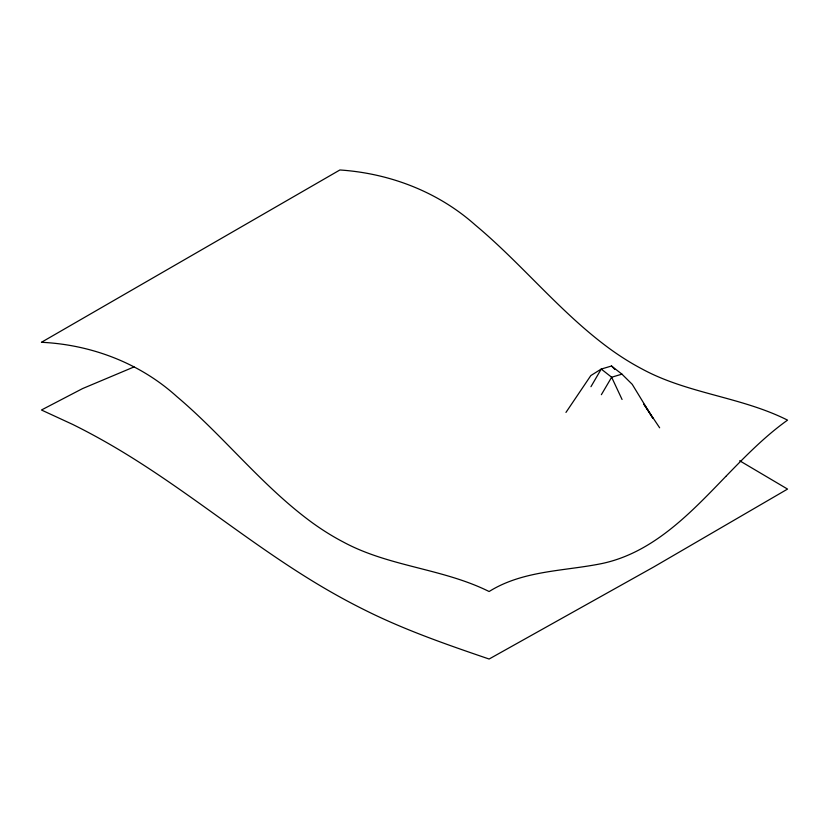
<?xml version="1.0" encoding="UTF-8"?>
<svg xmlns="http://www.w3.org/2000/svg" width="829" height="829" viewBox="0 0 829 829"><rect width="100%" height="100%" fill="white"/><g stroke="black" fill="none" stroke-linecap="round" stroke-linejoin="round"><path stroke-width="1.24" d="M590.942 386.708L601.232 369.06L611.522 366.014L621.937 374.148L632.226 384.324L652.931 418.282L643.905 404.231L659.646 427.795M601.357 394.697L611.647 377.236L621.937 374.148M565.958 412.417L590.828 375.568L601.232 369.06L611.647 377.236L622.061 399.485M134.07 366.915L82.61 388.563L41.45 410.003L72.683 424.427A728.1 420.365 60 0 1 103.915 440.976C183.934 486.074 253.032 547.845 332.947 593.098A727.924 420.262 60 0 0 364.18 609.729C404.272 629.864 446.738 644.579 489.11 659.024L653.77 566.943L787.55 489.079L739.665 460.758M611.522 366.014L614.952 369.485M725.8 476.447C690.847 512.623 653.553 552.466 602.31 563.461C564.28 571.285 523.172 570.228 489.11 591.523C442.81 568.445 389.019 566.746 343.361 542.042A253.021 146.08 60 0 1 312.129 522.622C262.099 486.074 223.965 436.344 176.784 396.531C139.707 362.957 91.149 344.657 41.45 342.284L339.89 169.976C389.526 173.292 437.888 191.686 475.224 224.97C522.353 264.244 560.767 313.196 610.569 349.372A263.881 152.349 60 0 0 641.801 368.843C687.5 393.775 741.199 396.801 787.55 420.127C764.794 436.365 745.219 456.468 725.8 476.447"/></g></svg>
